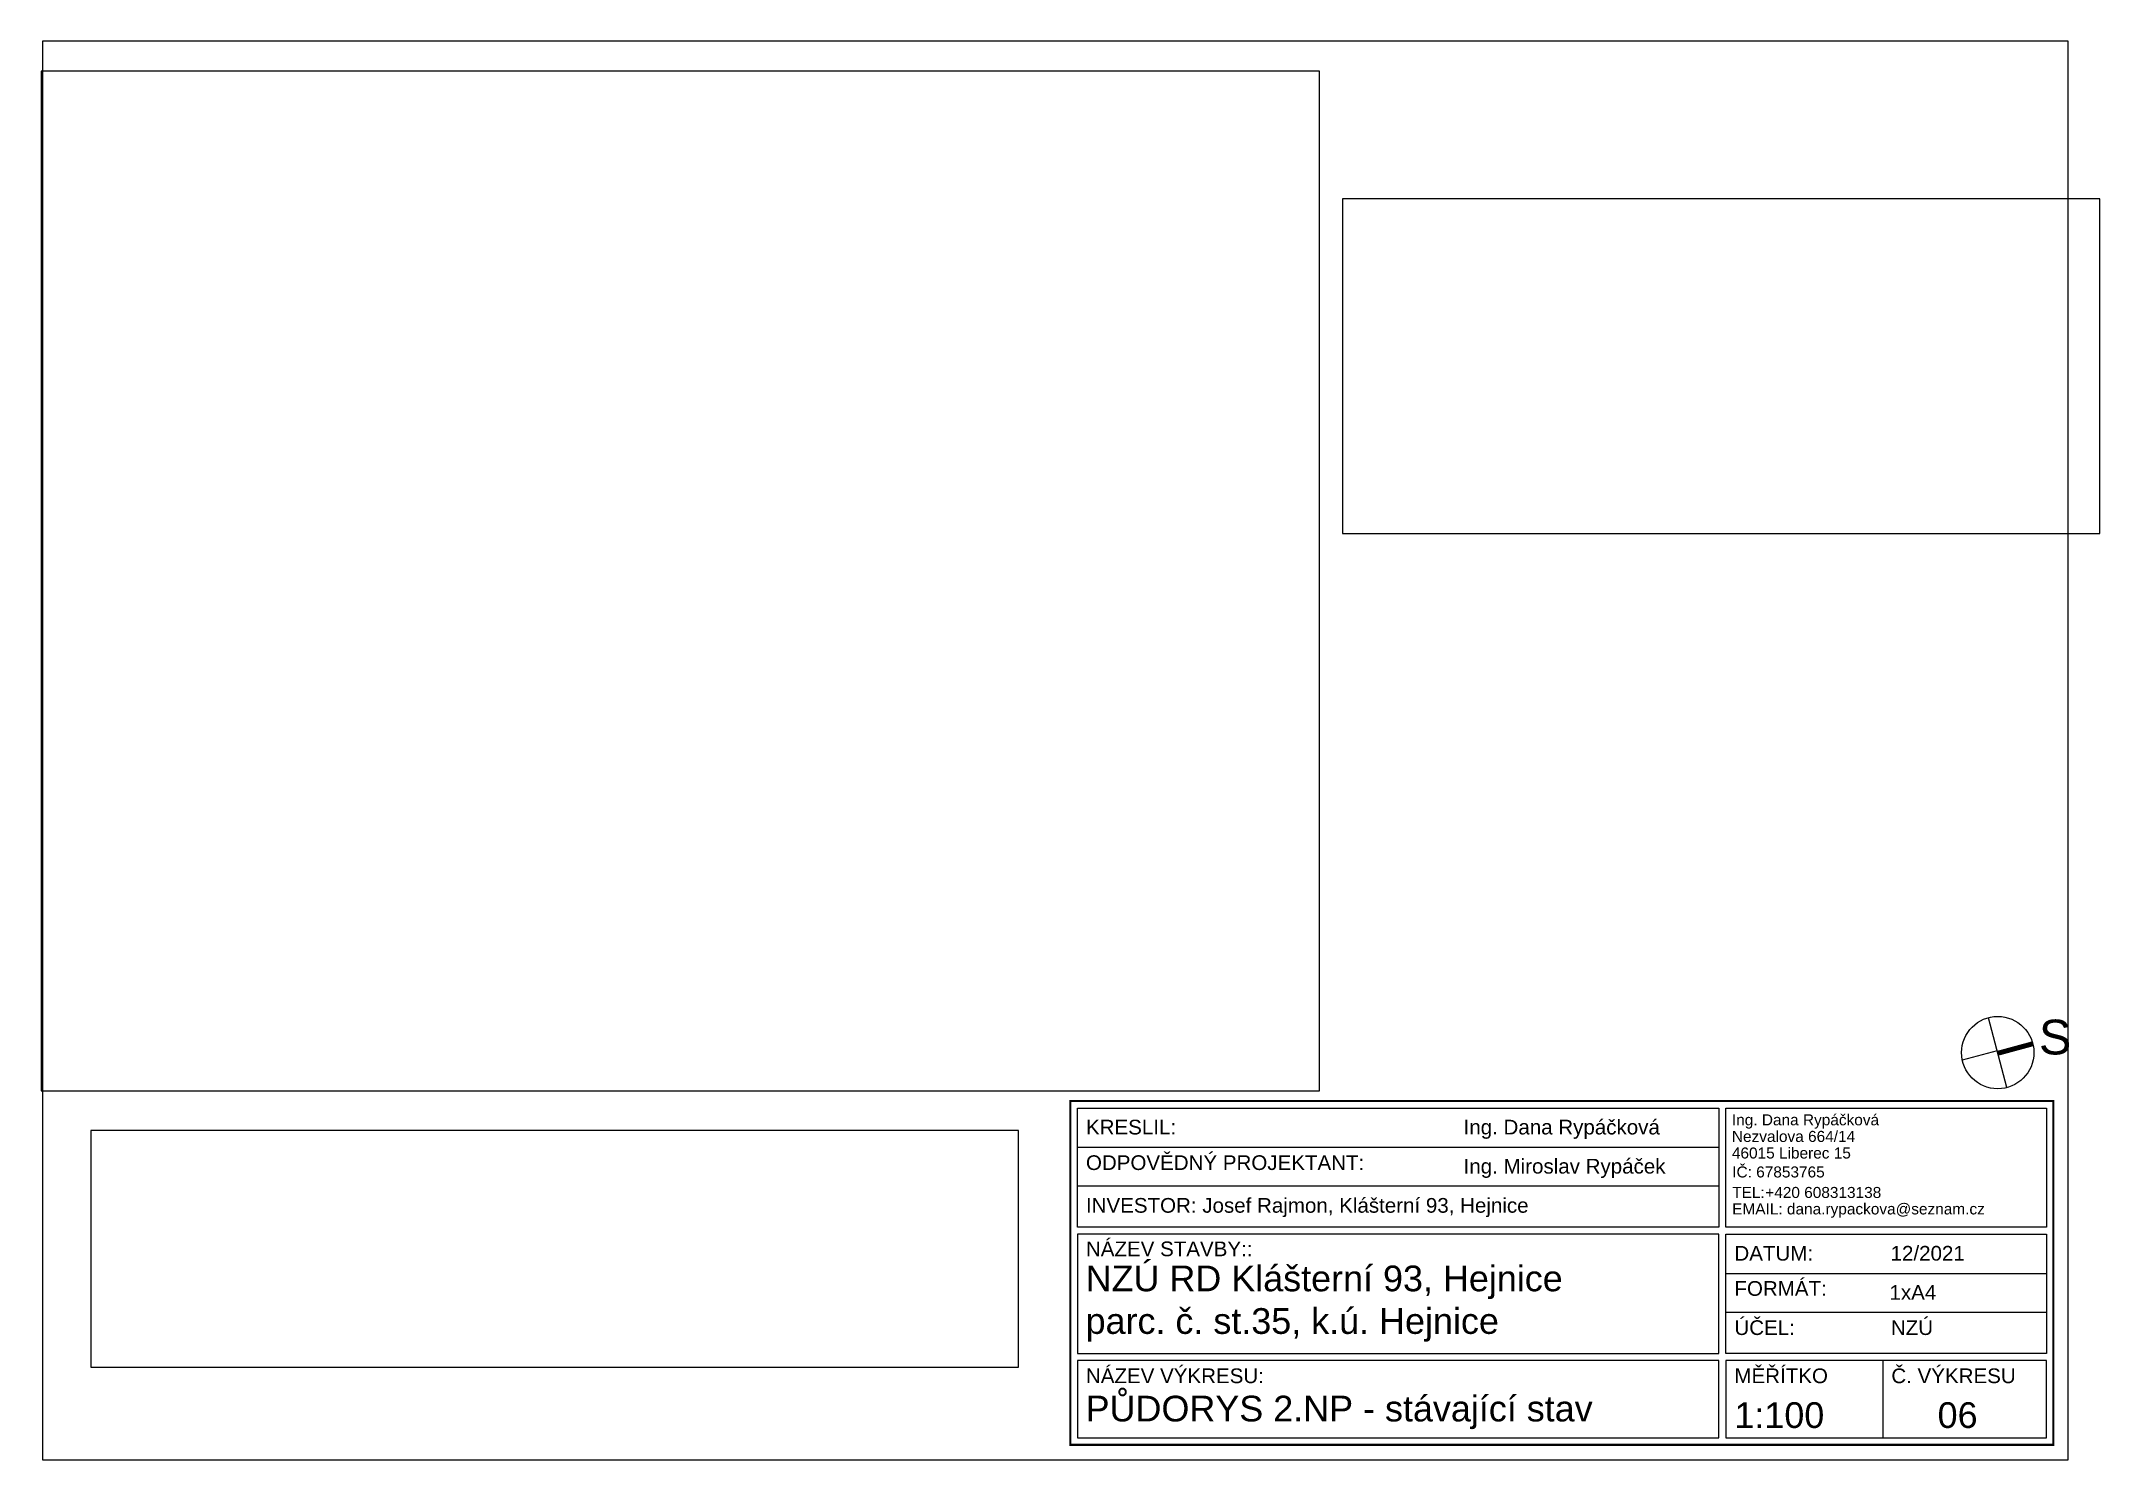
# Paper-space layout '2.NPs' of a CAD drawing. Header units: millimetres. Extents: x 0 to 295, y 0 to 204.
import ezdxf

# ---------------------------------------------------------------- set-up
doc = ezdxf.new("R2010")
doc.units = ezdxf.units.MM
doc.layers.add('netisknout', color=200, linetype='Continuous', lineweight=9, plot=False)
doc.layers.add('tenka', color=6, linetype='Continuous', lineweight=15)
doc.styles.get("Standard").update_dxf_attribs({"font": 'arial.ttf'})

psp = doc.layouts.new('2.NPs')

# ---------------------------------------------------------------- linework, layer by layer
at = {"transparency": 33554687}
psp.add_lwpolyline([(0.01, 0), (290.7, 0), (290.7, 203.53), (0.01, 203.53)], close=True, dxfattribs=at)
at = {"layer": 'tenka', "transparency": 33554687}
for points in [[(281.92, 53.43), (279.25, 63.43)], [(280.52, 58.68), (275.51, 57.36)], [(240.57, 50.47), (240.57, 33.37), (148.53, 33.37), (148.53, 50.47), (240.57, 50.47)], [(148.53, 44.85), (240.57, 44.85)], [(240.57, 39.24), (148.53, 39.24)], [(148.53, 32.36), (148.53, 15.26), (240.57, 15.26), (240.57, 32.36), (148.53, 32.36)], [(241.58, 32.36), (287.57, 32.36), (287.57, 15.26), (241.58, 15.26), (241.58, 32.36)], [(241.58, 26.75), (287.57, 26.75)], [(287.57, 21.13), (241.58, 21.13)], [(148.53, 14.25), (148.53, 3.15), (240.57, 3.15), (240.57, 14.25), (148.53, 14.25)], [(241.58, 14.25), (241.58, 3.15), (287.57, 3.15), (287.57, 14.25), (241.58, 14.25)], [(264.1, 14.25), (264.1, 3.15)]]:
    psp.add_lwpolyline(points, dxfattribs=at)
at = {"layer": 'tenka', "transparency": 33554687, "const_width": 0.714}
psp.add_lwpolyline([(280.61, 58.33), (285.62, 59.69)], dxfattribs=at)
at = {"layer": 'tenka', "transparency": 33554687, "const_width": 0.316, "flags": 128}
psp.add_lwpolyline([(147.52, 51.48), (288.58, 51.48), (288.58, 2.14), (147.52, 2.14), (147.52, 51.48)], dxfattribs=at)
at = {"layer": 'tenka', "transparency": 33554687}
psp.add_lwpolyline([(241.58, 50.47), (287.57, 50.47), (287.57, 33.37), (241.58, 33.37)], close=True, dxfattribs=at)
psp.add_circle((280.59, 58.42), 5.19, dxfattribs=at)

# ---------------------------------------------------------------- texts
at = {"layer": 'tenka', "transparency": 33554687, "attachment_point": 1}
for s, width, heights, insert, char_height in [('S', 2720, [0], (286.51, 63.15), 4.99), ('KRESLIL:', 2720, [0], (149.76, 48.79), 2.109), ('Ing. Dana Rypáčková', 2720, [0], (203.95, 48.79), 2.1087), ('Nezvalova 664/14', 2720, [0], (242.45, 47.19), 1.5815), ('Ing. Dana Rypáčková', 2720, [0], (242.45, 49.57), 1.5815), ('46015 Liberec 15', 2720, [0], (242.45, 44.81), 1.5815), ('ODPOVĚDNÝ PROJEKTANT:', 4451.522, [0], (149.76, 43.69), 2.1087), ('Ing. Miroslav Rypáček', 3113.161, [0], (203.95, 43.18), 2.1087), ('IČ: 67853765', 2720, [0], (242.5, 42.09), 1.5815), ('\\pi-4.74461,l6.32615,t6.32615;TEL:^I+420 608313138', 2720, [0], (240.91, 39.15), 1.5815), ('INVESTOR: Josef Rajmon, Klášterní 93, Hejnice', 8635.009, [0], (149.76, 37.56), 2.1087), ('\\pi-4.74461,l6.32615,t6.32615;EMAIL: dana.rypackova@seznam.cz', 3189.3609, [0], (240.91, 36.79), 1.5815), ('NÁZEV STAVBY::', 2720, [0], (149.76, 31.32), 2.1087), ('DATUM:', 2720, [0], (242.81, 30.69), 2.109), ('12/2021', 2720, [0], (265.22, 30.69), 2.109), ('NZÚ RD Klášterní 93, Hejnice', 8548.4228, [19.76], (149.71, 27.87), 3.6903), ('FORMÁT:', 2720, [0], (242.81, 25.64), 2.109), ('1xA4', 2720, [0], (265.06, 25.07), 2.109), ('parc. č. st.35, k.ú. Hejnice', 8548.4228, [5.84], (149.71, 21.76), 3.6903), ('ÚČEL:', 2720, [0], (242.81, 20.02), 2.109), ('NZÚ', 2720, [0], (265.26, 20.02), 2.109), ('NÁZEV VÝKRESU:', 2720, [0], (149.76, 13.11), 2.1087), ('MĚŘÍTKO', 2720, [0], (242.81, 13.11), 2.109), ('Č. VÝKRESU', 2720, [0], (265.33, 13.11), 2.109), ('PŮDORYS 2.NP - stávající stav', 2720, [0], (149.71, 9.2), 3.6903), ('1:100', 2720, [0], (242.81, 8.26), 3.69), ('06', 2720, [0], (271.97, 8.26), 3.69)]:
    psp.add_mtext_dynamic_manual_height_columns(s, width=width, gutter_width=12.5, heights=heights, dxfattribs=dict(at, insert=insert, char_height=char_height))

# ---------------------------------------------------------------- viewports
at = {"layer": 'netisknout', "linetype": 'Continuous', "transparency": 33554687, "view_target_point": (51478.3, 11586.85)}
psp.add_viewport(center=(91.55, 126.08), size=(183.43, 146.326), view_center_point=(-206641.65, -126599.14), view_height=14632.6022, dxfattribs=at)
for center, size, view_center_point, view_height, status in [((240.9, 156.9), (108.69, 48.0284), (-185838.33, -130006.35), 4802.8365, 3), ((73.53, 30.26), (133.11, 33.9456), (-183851.16, -56504.57), 3394.5638, 4)]:
    psp.add_viewport(center=center, size=size, view_center_point=view_center_point, view_height=view_height, status=status, dxfattribs=at)

doc.saveas('drawing.dxf')
